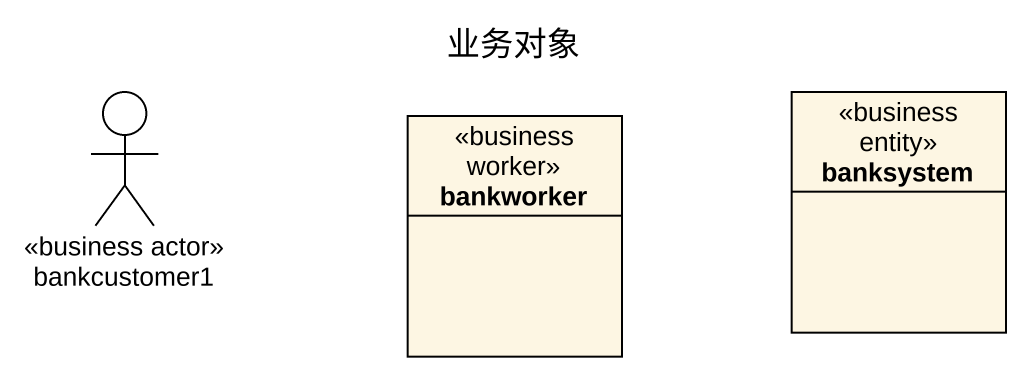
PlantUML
@startuml
title 业务对象
allowmixing
hide circle
hide empty members
actor bankcustomer1 <<business actor>>
class banksystem <<business entity>>
class bankworker <<business worker>>
@enduml
